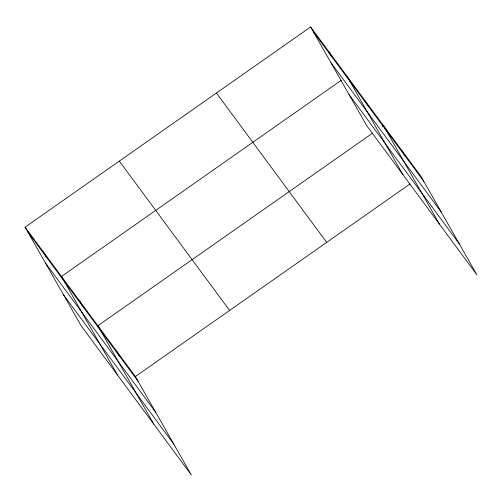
<?xml version="1.0" encoding="UTF-8"?>
<svg xmlns="http://www.w3.org/2000/svg" width="502" height="502" viewBox="0 0 502 502"><rect width="100%" height="100%" fill="white"/><g stroke="black" fill="none" stroke-linecap="round" stroke-linejoin="round"><path stroke-width="0.75" d="M25.1 227.161L135.389 376.513L191.362 475.03L81.067 325.685L25.1 227.161L310.638 26.97L420.933 176.315L476.9 274.839L366.611 125.487L310.638 26.97M341.304 80.27L61.495 276.445L117.462 374.969M372.609 133.124L97.89 325.735L153.863 424.253M382.16 126.429L383.434 125.538L439.401 224.061M135.389 376.513L410.109 183.908M313.468 31.946L423.763 181.297M331.006 62.813L441.296 212.164M349.072 94.621L459.361 243.966M216.412 93.033L326.702 242.378M119.325 161.098L229.621 310.449M27.93 232.144L138.219 381.489M45.462 263.01L155.758 412.355M63.534 294.812L173.824 444.163M402.184 150.926L405.014 155.902M365.236 100.896L368.06 105.872M347.039 76.254L403.006 174.771M328.841 51.612L331.665 56.588M116.64 351.124L119.47 356.1M79.692 301.087L82.523 306.069M43.297 251.803L46.128 256.786"/></g></svg>
